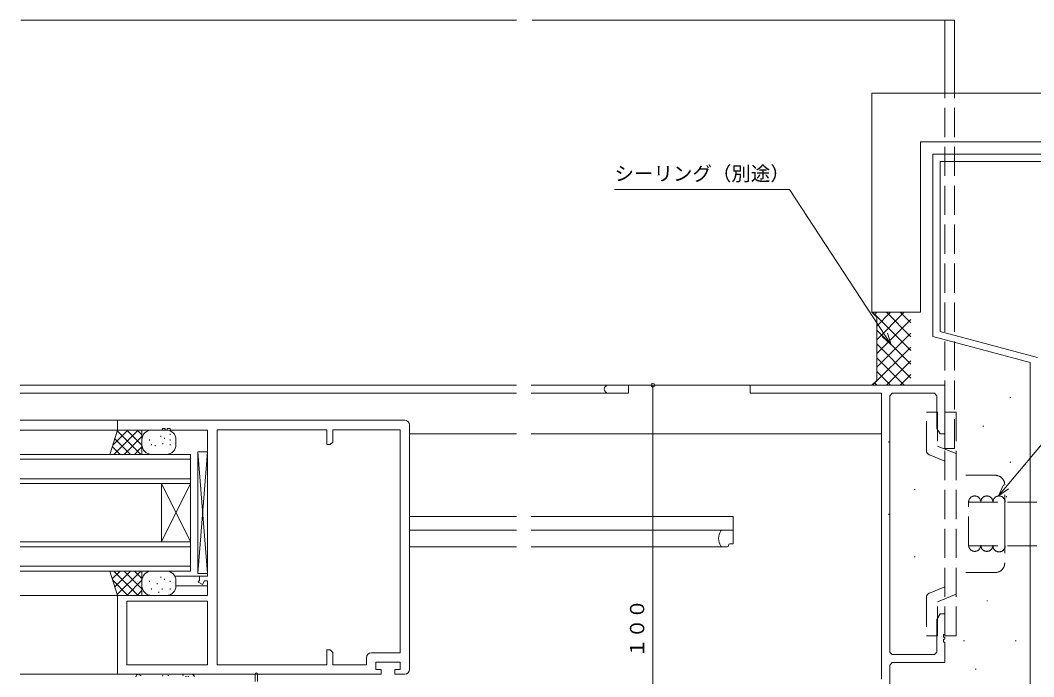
# Model space of a CAD drawing. Units: millimetres, scale not verified. Extents: x -594 to 539, y -420 to 386.
# Drawn here: x 122.5 to 330.8, y -175.4 to -40.5 of the extents above; entities that cross this region are included whole.
import ezdxf
from ezdxf.enums import TextEntityAlignment as Align

# ---------------------------------------------------------------- set-up
doc = ezdxf.new("R2010")
doc.units = ezdxf.units.MM
doc.header["$LTSCALE"] = 2
doc.linetypes.add('DASHED3', pattern=[4, 3, -1])
for name, color, linetype, lineweight in [('0-3_YKK_11', 7, 'Continuous', 9), ('0-4_YKK_12', 2, 'Continuous', 9), ('0-5_YSS_K', 3, 'Continuous', 9), ('0-6_YKK_13', 4, 'Continuous', 9), ('0-7_YKK_D', 6, 'Continuous', 9)]:
    doc.layers.add(name, color=color, linetype=linetype, lineweight=lineweight)
doc.styles.add('ＭＳ ゴシック', font='')
doc.styles.get('ＭＳ ゴシック').set_extended_font_data('MS Gothic')

msp = doc.modelspace()

# ---------------------------------------------------------------- linework, layer by layer
at = {"layer": '0-3_YKK_11'}
for p, q in [((272.503, -115.5), (272.503, -117.15)), ((312.503, -115.5), (272.503, -115.5)), ((312.503, -125.5), (312.503, -115.5)), ((272.503, -117.15), (299.503, -117.15)), ((299.503, -117.15), (299.503, -175.9)), ((301.153, -117.65), (301.653, -117.15)), ((301.153, -170.35), (301.153, -117.65)), ((301.653, -117.15), (310.353, -117.15)), ((310.353, -117.15), (310.853, -117.65)), ((310.853, -117.65), (310.853, -124.374)), ((142.503, -122.7), (142.503, -124.7)), ((201.503, -122.7), (142.503, -122.7)), ((142.503, -124.7), (151.703, -124.7)), ((151.703, -124.4), (152.303, -124.4)), ((151.703, -124.7), (151.703, -124.4)), ((152.303, -124.4), (152.303, -124.7)), ((152.303, -124.7), (152.703, -124.7)), ((152.703, -124.4), (153.303, -124.4)), ((152.703, -124.7), (152.703, -124.4)), ((153.303, -124.4), (153.303, -124.7)), ((153.303, -124.7), (161.003, -124.7)), ((161.003, -124.7), (161.003, -154.7)), ((162.933, -124.63), (185.503, -124.63)), ((162.933, -172.97), (162.933, -124.63)), ((185.503, -124.63), (185.503, -127.7)), ((186.703, -124.63), (200.573, -124.63)), ((186.703, -127.2), (186.703, -124.63)), ((200.573, -124.63), (200.573, -170.47)), ((202.503, -173.9), (202.503, -123.7)), ((310.853, -124.374), (311.503, -125.5)), ((311.503, -125.5), (312.503, -125.5)), ((185.503, -127.7), (186.203, -127.7)), ((186.203, -127.7), (186.703, -127.2)), ((159.303, -155.547), (159.07, -155.95)), ((159.07, -155.95), (159.936, -156.45)), ((159.303, -154.7), (159.303, -155.547)), ((161.003, -154.7), (159.303, -154.7)), ((159.936, -156.45), (160.369, -155.7)), ((160.369, -155.7), (161.003, -155.7)), ((161.003, -155.7), (161.003, -158.7)), ((142.503, -158.7), (142.503, -174.9)), ((161.003, -158.7), (142.503, -158.7)), ((144.433, -159.9), (161.003, -159.9)), ((144.433, -172.97), (144.433, -159.9)), ((161.003, -159.9), (161.003, -172.97)), ((311.503, -162.5), (310.853, -163.626)), ((310.853, -163.626), (310.853, -170.35)), ((312.503, -162.5), (311.503, -162.5)), ((312.503, -166.7), (312.503, -162.5)), ((312.206, -166.702), (312.503, -166.7)), ((312.21, -167.302), (312.206, -166.702)), ((312.206, -168.298), (312.21, -167.698)), ((312.503, -168.3), (312.206, -168.298)), ((312.508, -167.3), (312.21, -167.302)), ((312.21, -167.698), (312.508, -167.7)), ((312.503, -172.5), (312.503, -168.3)), ((312.508, -167.7), (312.508, -167.3)), ((185.503, -169.9), (185.503, -172.97)), ((186.203, -169.9), (185.503, -169.9)), ((186.703, -170.4), (186.203, -169.9)), ((186.703, -172.97), (186.703, -170.4)), ((200.573, -170.47), (194.643, -170.47)), ((301.653, -170.85), (301.153, -170.35)), ((310.853, -170.35), (310.353, -170.85)), ((193.643, -171.47), (193.643, -172.97)), ((195.573, -172.4), (200.573, -172.4)), ((195.573, -173.9), (195.573, -172.4)), ((200.573, -172.4), (200.573, -173.9)), ((301.153, -173), (301.653, -172.5)), ((310.353, -170.85), (301.653, -170.85)), ((301.653, -172.5), (312.503, -172.5)), ((142.503, -174.9), (196.673, -174.9)), ((161.003, -172.97), (144.433, -172.97)), ((185.503, -172.97), (162.933, -172.97)), ((193.643, -172.97), (186.703, -172.97)), ((196.673, -173.9), (195.573, -173.9)), ((196.673, -174.9), (196.673, -173.9)), ((199.473, -173.9), (199.473, -174.9)), ((200.573, -173.9), (199.473, -173.9)), ((199.473, -174.9), (201.503, -174.9)), ((301.153, -184), (301.153, -173))]:
    msp.add_line(p, q, dxfattribs=at)
for centre, start, end in [((201.503, -123.7), 0, 90), ((194.643, -171.47), 90, 180), ((201.503, -173.9), 270, 0)]:
    msp.add_arc(centre, 1, start, end, dxfattribs=at)
at = {"layer": '0-4_YKK_12'}
for p, q in [((122.644, -40.499), (224.503, -40.5)), ((227.663, -40.5), (314.504, -40.5)), ((312.504, -55.503), (312.504, -40.5)), ((314.503, -55.503), (314.504, -40.5)), ((224.503, -115.5), (122.504, -115.5)), ((227.503, -115.5), (272.503, -115.5)), ((247.503, -117.1), (247.503, -115.5)), ((122.504, -117.1), (224.503, -117.1)), ((247.503, -117.1), (227.503, -117.1)), ((122.504, -122.7), (142.504, -122.7)), ((142.504, -124.7), (122.504, -124.7)), ((224.503, -125.501), (202.504, -125.501)), ((227.503, -125.501), (299.503, -125.501)), ((229.309, -125.501), (299.499, -125.501)), ((157.504, -129.7), (122.504, -129.7)), ((157.504, -130.7), (122.504, -130.7)), ((157.504, -129.7), (157.504, -153.7)), ((157.504, -134.7), (122.504, -134.7)), ((157.504, -135.7), (122.504, -135.7)), ((151.504, -135.7), (151.504, -147.7)), ((157.504, -147.7), (151.504, -135.7)), ((157.504, -135.7), (151.504, -147.7)), ((224.503, -142.5), (202.504, -142.5)), ((227.503, -142.5), (269.003, -142.5)), ((269.003, -142.5), (269.003, -148.1)), ((224.503, -145.3), (202.504, -145.3)), ((227.503, -145.3), (269.003, -145.3)), ((157.504, -147.7), (122.504, -147.7)), ((157.504, -148.7), (122.504, -148.7)), ((224.503, -148.7), (202.504, -148.7)), ((227.503, -148.7), (267.735, -148.7)), ((157.504, -152.7), (122.504, -152.7)), ((157.504, -153.7), (122.504, -153.7)), ((154.236, -154.7), (159.303, -154.7)), ((154.504, -156.7), (161.003, -156.7)), ((122.504, -158.7), (142.504, -158.7)), ((122.504, -174.9), (142.504, -174.9))]:
    msp.add_line(p, q, dxfattribs=at)
at = {"layer": '0-4_YKK_12', "linetype": 'DASHED3'}
for p, q in [((312.503, -128.5), (312.504, -55.503)), ((314.503, -128.5), (314.503, -55.503)), ((312.499, -128.5), (314.504, -128.5))]:
    msp.add_line(p, q, dxfattribs=at)
at = {"layer": '0-4_YKK_12'}
msp.add_lwpolyline([(269.003, -148.1), (268.335, -148.1), (269.003, -148.1)], dxfattribs=at)
for centre, radius, start, end in [((243.303, -116.3), 0.8, 90, 270), ((269.005, -147), 3, 148.76691, 211.23308), ((266.696, -145.6), 0.3, 90, 148.76082), ((266.696, -148.4), 0.3, 211.23668, 270), ((267.735, -148.4), 0.3, 270, 0), ((268.335, -148.4), 0.3, 90, 180)]:
    msp.add_arc(centre, radius, start, end, dxfattribs=at)
at = {"layer": '0-5_YSS_K'}
for p, q in [((297.504, -100.503), (297.504, -55.503)), ((297.504, -55.503), (342.504, -55.503)), ((307.504, -65.503), (307.504, -100.503)), ((307.504, -65.503), (342.504, -65.503)), ((310.004, -68), (310.004, -105.5)), ((310.004, -68), (429.31, -68.001)), ((311.504, -69.5), (311.504, -104.45)), ((429.31, -69.501), (311.504, -69.5)), ((298.504, -101.503), (297.504, -100.503)), ((307.504, -100.503), (297.504, -100.503)), ((297.648, -100.503), (305.504, -108.358)), ((298.504, -100.503), (298.004, -101.003)), ((301.332, -100.503), (298.504, -103.331)), ((304.161, -100.503), (298.504, -106.16)), ((298.504, -101.503), (298.504, -114.5)), ((305.504, -101.988), (298.504, -108.988)), ((300.477, -100.503), (305.504, -105.53)), ((303.305, -100.503), (305.504, -102.701)), ((298.504, -104.187), (305.504, -111.187)), ((305.504, -104.816), (298.504, -111.816)), ((330.004, -110.86), (310.004, -105.5)), ((331.504, -109.809), (311.504, -104.45)), ((305.504, -107.645), (297.648, -115.5)), ((298.504, -107.015), (305.504, -114.015)), ((298.504, -109.844), (304.161, -115.5)), ((305.504, -110.473), (300.477, -115.5)), ((330.004, -110.86), (330.003, -218.001)), ((298.504, -114.5), (297.504, -115.5)), ((298.504, -112.672), (301.332, -115.5)), ((305.504, -113.302), (303.305, -115.5)), ((298.004, -115), (298.504, -115.5)), ((325.873, -118.038), (326.073, -118.038)), ((320.289, -123.888), (320.489, -123.888)), ((300.99, -127.048), (300.99, -127.248)), ((325.873, -131.333), (326.073, -131.333)), ((306.197, -136.917), (306.397, -136.917)), ((325.137, -138.268), (325.137, -138.468)), ((300.961, -141.953), (300.961, -142.153)), ((306.197, -150.743), (306.397, -150.743)), ((321.087, -159.784), (321.287, -159.784)), ((316.301, -168.026), (316.501, -168.026)), ((326.937, -168.026), (327.137, -168.026)), ((318.694, -173.876), (318.894, -173.876))]:
    msp.add_line(p, q, dxfattribs=at)
at = {"layer": '0-5_YSS_K', "linetype": 'DASHED3'}
for p, q in [((387.369, -139.501), (317.372, -139.5)), ((317.375, -148.5), (317.375, -139.5)), ((387.369, -148.501), (317.372, -148.5))]:
    msp.add_line(p, q, dxfattribs=at)
for centre, start, end in [((318.625, -139.5), 359.99957, 179.99976), ((321.125, -139.5), 359.99957, 179.99976), ((323.625, -139.5), 359.99957, 179.99976), ((318.625, -148.391), 179.99387, 359.99405), ((321.125, -148.391), 179.99387, 359.99405), ((323.625, -148.5), 179.99957, 359.99976)]:
    msp.add_arc(centre, 1.25, start, end, dxfattribs=at)
at = {"layer": '0-6_YKK_13', "linetype": 'DASHED3'}
for p, q in [((308.703, -121), (311.003, -121)), ((308.703, -128.877), (308.703, -121)), ((311.003, -121), (311.003, -128)), ((312.503, -121), (314.803, -121)), ((312.504, -121), (312.504, -167)), ((314.803, -167), (314.803, -121)), ((311.003, -128), (312.503, -128.606)), ((312.503, -128.606), (314.803, -129.535)), ((309.329, -129.804), (312.503, -131.087)), ((322.803, -134), (314.803, -134)), ((324.803, -144), (324.803, -136)), ((324.803, -144), (324.803, -152)), ((322.803, -154), (314.803, -154)), ((309.329, -158.196), (312.503, -156.913)), ((308.703, -159.123), (308.703, -167)), ((311.003, -160), (312.503, -159.394)), ((311.003, -167), (311.003, -160)), ((312.503, -159.394), (314.803, -158.465)), ((308.703, -167), (311.003, -167)), ((312.503, -167), (314.803, -167))]:
    msp.add_line(p, q, dxfattribs=at)
at = {"layer": '0-6_YKK_13'}
for p, q in [((142.504, -124.7), (140.896, -129.7)), ((141.498, -127.827), (144.625, -124.7)), ((141.746, -129.7), (146.746, -124.7)), ((147.26, -129.7), (142.444, -124.885)), ((147.504, -124.7), (142.504, -124.7)), ((147.504, -127.823), (144.381, -124.7)), ((147.504, -125.701), (146.502, -124.7)), ((147.504, -129.7), (147.504, -124.7)), ((149.504, -124.7), (152.504, -124.7)), ((145.138, -129.7), (141.928, -126.49)), ((143.867, -129.7), (147.504, -126.064)), ((147.504, -127.7), (147.504, -126.7)), ((149.084, -126.868), (149.084, -126.668)), ((151.387, -126.101), (151.387, -125.901)), ((152.155, -126.485), (152.155, -126.285)), ((153.307, -125.717), (153.307, -125.517)), ((153.307, -126.868), (153.307, -126.668)), ((154.504, -126.7), (154.504, -127.7)), ((143.017, -129.7), (141.412, -128.095)), ((145.989, -129.7), (147.504, -128.185)), ((149.468, -127.788), (149.468, -127.588)), ((150.236, -128.02), (150.236, -127.82)), ((151.771, -127.636), (151.771, -127.436)), ((153.307, -127.788), (153.307, -127.588)), ((140.896, -129.7), (147.504, -129.7)), ((152.504, -129.7), (149.504, -129.7)), ((161.004, -129.2), (159.003, -129.2)), ((159.003, -154.2), (161.004, -129.2)), ((159.003, -129.2), (161.004, -154.2)), ((159.003, -129.2), (159.003, -154.2)), ((161.004, -154.2), (161.004, -129.2)), ((140.896, -153.7), (147.504, -153.7)), ((142.504, -158.7), (140.896, -153.7)), ((141.412, -155.305), (143.017, -153.7)), ((146.746, -158.7), (141.746, -153.7)), ((141.928, -156.911), (145.138, -153.7)), ((142.444, -158.516), (147.26, -153.7)), ((147.504, -157.336), (143.867, -153.7)), ((147.504, -155.215), (145.989, -153.7)), ((147.504, -153.7), (147.504, -158.7)), ((149.504, -153.7), (152.504, -153.7)), ((144.625, -158.7), (141.498, -155.573)), ((144.381, -158.7), (147.504, -155.578)), ((147.504, -156.7), (147.504, -155.7)), ((149.084, -155.868), (149.084, -155.668)), ((150.63, -156.365), (150.63, -156.165)), ((151.387, -155.101), (151.387, -154.901)), ((152.155, -155.485), (152.155, -155.285)), ((153.307, -155.868), (153.307, -155.668)), ((154.504, -155.7), (154.504, -156.7)), ((159.003, -154.2), (161.004, -154.2)), ((146.502, -158.7), (147.504, -157.699)), ((149.468, -157.488), (149.468, -157.288)), ((150.957, -158.137), (150.957, -157.937)), ((151.68, -157.484), (151.68, -157.284)), ((153.307, -157.488), (153.307, -157.288)), ((147.504, -158.7), (142.504, -158.7)), ((152.504, -158.7), (149.504, -158.7)), ((157.754, -174.9), (146.754, -174.9)), ((170.754, -174.85), (170.754, -176.4)), ((171.254, -174.85), (171.254, -176.4)), ((146.873, -174.976), (147.073, -174.976)), ((147.126, -175.127), (147.326, -175.127)), ((151.661, -175.242), (151.861, -175.242)), ((152.829, -175.164), (153.029, -175.164)), ((155.83, -175.089), (156.03, -175.089)), ((156.467, -175.323), (156.667, -175.323)), ((156.967, -175.323), (157.167, -175.323))]:
    msp.add_line(p, q, dxfattribs=at)
for centre, radius, start, end in [((149.504, -126.7), 2, 90, 180), ((152.504, -126.7), 2, 0, 90), ((149.504, -127.7), 2, 180, 270), ((152.504, -127.7), 2, 270, 0), ((149.504, -155.7), 2, 90, 180), ((152.504, -155.7), 2, 0, 90), ((149.504, -156.7), 2, 180, 270), ((152.504, -156.7), 2, 270, 0), ((146.754, -175.4), 0.5, 90, 180.00519), ((157.754, -175.4), 0.5, 359.9948, 90), ((171.004, -174.85), 0.25, 90, 179.99649), ((171.004, -174.85), 0.25, 0.00349, 90)]:
    msp.add_arc(centre, radius, start, end, dxfattribs=at)
at = {"layer": '0-6_YKK_13', "linetype": 'DASHED3'}
for centre, radius, start, end in [((309.703, -128.877), 1, 180, 248.00636), ((322.803, -136), 2, 359.99579, 90), ((322.803, -152), 2, 270, 0.0042), ((309.703, -159.123), 1, 111.99362, 180)]:
    msp.add_arc(centre, radius, start, end, dxfattribs=at)
at = {"layer": '0-7_YKK_D'}
for p, q in [((280.602, -75.25), (244.602, -75.25)), ((301.489, -107.172), (280.602, -75.25)), ((299.629, -105.509), (301.489, -107.172)), ((301.489, -107.172), (300.71, -104.802)), ((323.526, -138.254), (347.79, -109.13)), ((268.003, -115.5), (252.003, -115.5)), ((252.503, -115.5), (252.503, -215.5)), ((324.573, -135.989), (323.526, -138.254)), ((323.526, -138.254), (325.565, -136.816))]:
    msp.add_line(p, q, dxfattribs=at)
for start, end in [(0, 180), (180, 0)]:
    msp.add_arc((252.503, -115.5), 0.375, start, end, dxfattribs=at)

# ---------------------------------------------------------------- texts
at = {"layer": '0-7_YKK_D', "color": 4, "style": 'ＭＳ ゴシック'}
msp.add_text('シーリング（別途）', height=2.933, dxfattribs=at).set_placement((244.62, -74.35), align=Align.BOTTOM_LEFT)
msp.add_text('１００', height=2.933, rotation=90, dxfattribs=at).set_placement((251.603, -171.482), align=Align.BOTTOM_LEFT)

doc.saveas('drawing.dxf')
